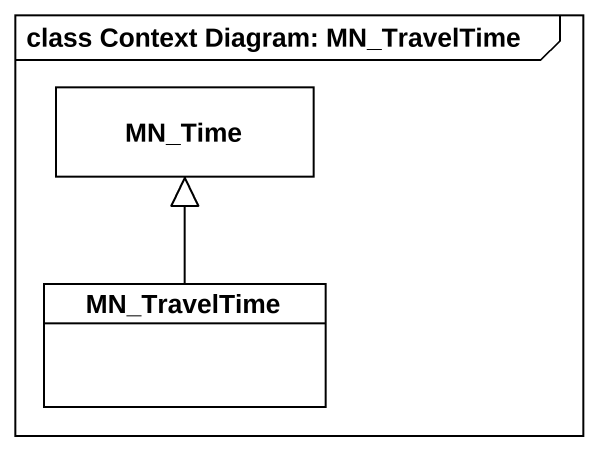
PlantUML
@startuml
mainframe class Context Diagram: MN_TravelTime
hide circle
hide empty members
class MN_Time
class MN_TravelTime
MN_TravelTime -up-|> MN_Time
@enduml
